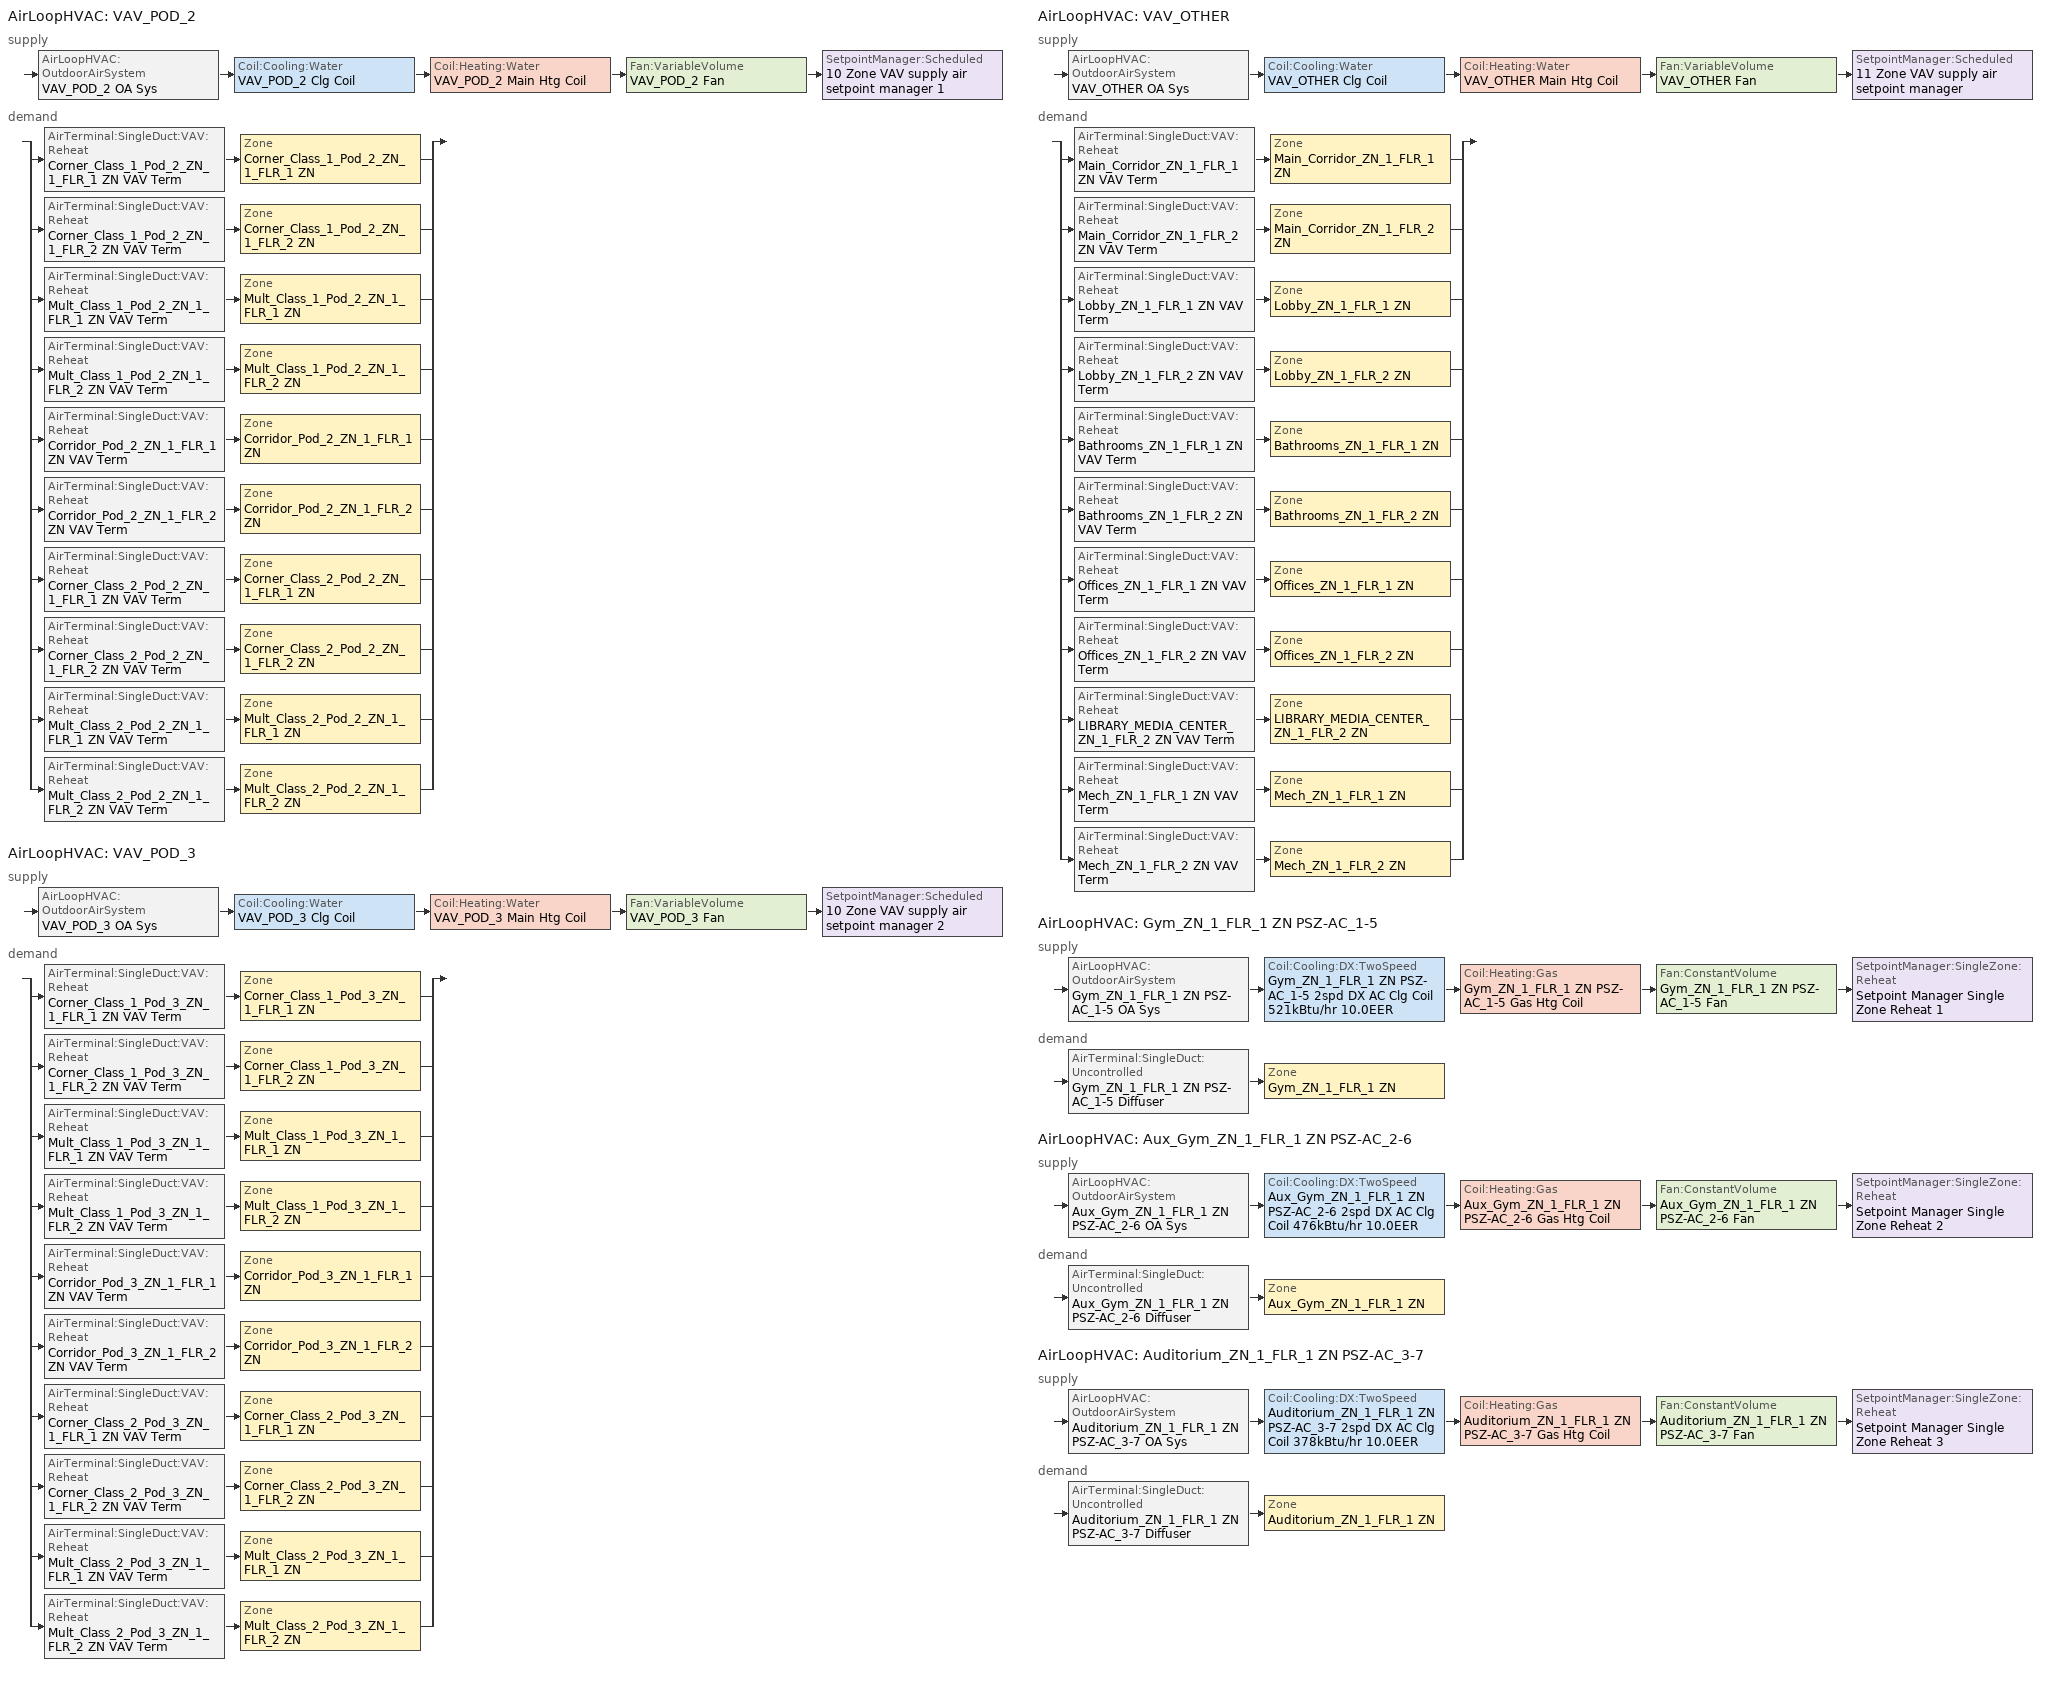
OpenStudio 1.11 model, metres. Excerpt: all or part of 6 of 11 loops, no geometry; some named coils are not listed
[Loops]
AirLoopHVAC 'VAV_POD_2'
 supply: AirLoopHVAC:OutdoorAirSystem 'VAV_POD_2 OA Sys' > Coil:Cooling:Water 'VAV_POD_2 Clg Coil' > Coil:Heating:Water 'VAV_POD_2 Main Htg Coil' > Fan:VariableVolume 'VAV_POD_2 Fan' > SetpointManager:Scheduled '10 Zone VAV supply air setpoint manager 1'
 demand: split
  | AirTerminal:SingleDuct:VAV:Reheat 'Corner_Class_1_Pod_2_ZN_1_FLR_1 ZN VAV Term' > Zone 'Corner_Class_1_Pod_2_ZN_1_FLR_1 ZN'
  | AirTerminal:SingleDuct:VAV:Reheat 'Corner_Class_1_Pod_2_ZN_1_FLR_2 ZN VAV Term' > Zone 'Corner_Class_1_Pod_2_ZN_1_FLR_2 ZN'
  | AirTerminal:SingleDuct:VAV:Reheat 'Mult_Class_1_Pod_2_ZN_1_FLR_1 ZN VAV Term' > Zone 'Mult_Class_1_Pod_2_ZN_1_FLR_1 ZN'
  | AirTerminal:SingleDuct:VAV:Reheat 'Mult_Class_1_Pod_2_ZN_1_FLR_2 ZN VAV Term' > Zone 'Mult_Class_1_Pod_2_ZN_1_FLR_2 ZN'
  | AirTerminal:SingleDuct:VAV:Reheat 'Corridor_Pod_2_ZN_1_FLR_1 ZN VAV Term' > Zone 'Corridor_Pod_2_ZN_1_FLR_1 ZN'
  | AirTerminal:SingleDuct:VAV:Reheat 'Corridor_Pod_2_ZN_1_FLR_2 ZN VAV Term' > Zone 'Corridor_Pod_2_ZN_1_FLR_2 ZN'
  | AirTerminal:SingleDuct:VAV:Reheat 'Corner_Class_2_Pod_2_ZN_1_FLR_1 ZN VAV Term' > Zone 'Corner_Class_2_Pod_2_ZN_1_FLR_1 ZN'
  | AirTerminal:SingleDuct:VAV:Reheat 'Corner_Class_2_Pod_2_ZN_1_FLR_2 ZN VAV Term' > Zone 'Corner_Class_2_Pod_2_ZN_1_FLR_2 ZN'
  | AirTerminal:SingleDuct:VAV:Reheat 'Mult_Class_2_Pod_2_ZN_1_FLR_1 ZN VAV Term' > Zone 'Mult_Class_2_Pod_2_ZN_1_FLR_1 ZN'
  | AirTerminal:SingleDuct:VAV:Reheat 'Mult_Class_2_Pod_2_ZN_1_FLR_2 ZN VAV Term' > Zone 'Mult_Class_2_Pod_2_ZN_1_FLR_2 ZN'
AirLoopHVAC 'VAV_POD_3'
 supply: AirLoopHVAC:OutdoorAirSystem 'VAV_POD_3 OA Sys' > Coil:Cooling:Water 'VAV_POD_3 Clg Coil' > Coil:Heating:Water 'VAV_POD_3 Main Htg Coil' > Fan:VariableVolume 'VAV_POD_3 Fan' > SetpointManager:Scheduled '10 Zone VAV supply air setpoint manager 2'
 demand: split
  | AirTerminal:SingleDuct:VAV:Reheat 'Corner_Class_1_Pod_3_ZN_1_FLR_1 ZN VAV Term' > Zone 'Corner_Class_1_Pod_3_ZN_1_FLR_1 ZN'
  | AirTerminal:SingleDuct:VAV:Reheat 'Corner_Class_1_Pod_3_ZN_1_FLR_2 ZN VAV Term' > Zone 'Corner_Class_1_Pod_3_ZN_1_FLR_2 ZN'
  | AirTerminal:SingleDuct:VAV:Reheat 'Mult_Class_1_Pod_3_ZN_1_FLR_1 ZN VAV Term' > Zone 'Mult_Class_1_Pod_3_ZN_1_FLR_1 ZN'
  | AirTerminal:SingleDuct:VAV:Reheat 'Mult_Class_1_Pod_3_ZN_1_FLR_2 ZN VAV Term' > Zone 'Mult_Class_1_Pod_3_ZN_1_FLR_2 ZN'
  | AirTerminal:SingleDuct:VAV:Reheat 'Corridor_Pod_3_ZN_1_FLR_1 ZN VAV Term' > Zone 'Corridor_Pod_3_ZN_1_FLR_1 ZN'
  | AirTerminal:SingleDuct:VAV:Reheat 'Corridor_Pod_3_ZN_1_FLR_2 ZN VAV Term' > Zone 'Corridor_Pod_3_ZN_1_FLR_2 ZN'
  | AirTerminal:SingleDuct:VAV:Reheat 'Corner_Class_2_Pod_3_ZN_1_FLR_1 ZN VAV Term' > Zone 'Corner_Class_2_Pod_3_ZN_1_FLR_1 ZN'
  | AirTerminal:SingleDuct:VAV:Reheat 'Corner_Class_2_Pod_3_ZN_1_FLR_2 ZN VAV Term' > Zone 'Corner_Class_2_Pod_3_ZN_1_FLR_2 ZN'
  | AirTerminal:SingleDuct:VAV:Reheat 'Mult_Class_2_Pod_3_ZN_1_FLR_1 ZN VAV Term' > Zone 'Mult_Class_2_Pod_3_ZN_1_FLR_1 ZN'
  | AirTerminal:SingleDuct:VAV:Reheat 'Mult_Class_2_Pod_3_ZN_1_FLR_2 ZN VAV Term' > Zone 'Mult_Class_2_Pod_3_ZN_1_FLR_2 ZN'
AirLoopHVAC 'VAV_OTHER'
 supply: AirLoopHVAC:OutdoorAirSystem 'VAV_OTHER OA Sys' > Coil:Cooling:Water 'VAV_OTHER Clg Coil' > Coil:Heating:Water 'VAV_OTHER Main Htg Coil' > Fan:VariableVolume 'VAV_OTHER Fan' > SetpointManager:Scheduled '11 Zone VAV supply air setpoint manager'
 demand: split
  | AirTerminal:SingleDuct:VAV:Reheat 'Main_Corridor_ZN_1_FLR_1 ZN VAV Term' > Zone 'Main_Corridor_ZN_1_FLR_1 ZN'
  | AirTerminal:SingleDuct:VAV:Reheat 'Main_Corridor_ZN_1_FLR_2 ZN VAV Term' > Zone 'Main_Corridor_ZN_1_FLR_2 ZN'
  | AirTerminal:SingleDuct:VAV:Reheat 'Lobby_ZN_1_FLR_1 ZN VAV Term' > Zone 'Lobby_ZN_1_FLR_1 ZN'
  | AirTerminal:SingleDuct:VAV:Reheat 'Lobby_ZN_1_FLR_2 ZN VAV Term' > Zone 'Lobby_ZN_1_FLR_2 ZN'
  | AirTerminal:SingleDuct:VAV:Reheat 'Bathrooms_ZN_1_FLR_1 ZN VAV Term' > Zone 'Bathrooms_ZN_1_FLR_1 ZN'
  | AirTerminal:SingleDuct:VAV:Reheat 'Bathrooms_ZN_1_FLR_2 ZN VAV Term' > Zone 'Bathrooms_ZN_1_FLR_2 ZN'
  | AirTerminal:SingleDuct:VAV:Reheat 'Offices_ZN_1_FLR_1 ZN VAV Term' > Zone 'Offices_ZN_1_FLR_1 ZN'
  | AirTerminal:SingleDuct:VAV:Reheat 'Offices_ZN_1_FLR_2 ZN VAV Term' > Zone 'Offices_ZN_1_FLR_2 ZN'
  | AirTerminal:SingleDuct:VAV:Reheat 'LIBRARY_MEDIA_CENTER_ZN_1_FLR_2 ZN VAV Term' > Zone 'LIBRARY_MEDIA_CENTER_ZN_1_FLR_2 ZN'
  | AirTerminal:SingleDuct:VAV:Reheat 'Mech_ZN_1_FLR_1 ZN VAV Term' > Zone 'Mech_ZN_1_FLR_1 ZN'
  | AirTerminal:SingleDuct:VAV:Reheat 'Mech_ZN_1_FLR_2 ZN VAV Term' > Zone 'Mech_ZN_1_FLR_2 ZN'
AirLoopHVAC 'Gym_ZN_1_FLR_1 ZN PSZ-AC_1-5'
 supply: AirLoopHVAC:OutdoorAirSystem 'Gym_ZN_1_FLR_1 ZN PSZ-AC_1-5 OA Sys' > Coil:Cooling:DX:TwoSpeed 'Gym_ZN_1_FLR_1 ZN PSZ-AC_1-5 2spd DX AC Clg Coil 521kBtu/hr 10.0EER' > Coil:Heating:Gas 'Gym_ZN_1_FLR_1 ZN PSZ-AC_1-5 Gas Htg Coil' > Fan:ConstantVolume 'Gym_ZN_1_FLR_1 ZN PSZ-AC_1-5 Fan' > SetpointManager:SingleZone:Reheat 'Setpoint Manager Single Zone Reheat 1'
 demand: AirTerminal:SingleDuct:Uncontrolled 'Gym_ZN_1_FLR_1 ZN PSZ-AC_1-5 Diffuser' > Zone 'Gym_ZN_1_FLR_1 ZN'
AirLoopHVAC 'Aux_Gym_ZN_1_FLR_1 ZN PSZ-AC_2-6'
 supply: AirLoopHVAC:OutdoorAirSystem 'Aux_Gym_ZN_1_FLR_1 ZN PSZ-AC_2-6 OA Sys' > Coil:Cooling:DX:TwoSpeed 'Aux_Gym_ZN_1_FLR_1 ZN PSZ-AC_2-6 2spd DX AC Clg Coil 476kBtu/hr 10.0EER' > Coil:Heating:Gas 'Aux_Gym_ZN_1_FLR_1 ZN PSZ-AC_2-6 Gas Htg Coil' > Fan:ConstantVolume 'Aux_Gym_ZN_1_FLR_1 ZN PSZ-AC_2-6 Fan' > SetpointManager:SingleZone:Reheat 'Setpoint Manager Single Zone Reheat 2'
 demand: AirTerminal:SingleDuct:Uncontrolled 'Aux_Gym_ZN_1_FLR_1 ZN PSZ-AC_2-6 Diffuser' > Zone 'Aux_Gym_ZN_1_FLR_1 ZN'
AirLoopHVAC 'Auditorium_ZN_1_FLR_1 ZN PSZ-AC_3-7'
 supply: AirLoopHVAC:OutdoorAirSystem 'Auditorium_ZN_1_FLR_1 ZN PSZ-AC_3-7 OA Sys' > Coil:Cooling:DX:TwoSpeed 'Auditorium_ZN_1_FLR_1 ZN PSZ-AC_3-7 2spd DX AC Clg Coil 378kBtu/hr 10.0EER' > Coil:Heating:Gas 'Auditorium_ZN_1_FLR_1 ZN PSZ-AC_3-7 Gas Htg Coil' > Fan:ConstantVolume 'Auditorium_ZN_1_FLR_1 ZN PSZ-AC_3-7 Fan' > SetpointManager:SingleZone:Reheat 'Setpoint Manager Single Zone Reheat 3'
 demand: AirTerminal:SingleDuct:Uncontrolled 'Auditorium_ZN_1_FLR_1 ZN PSZ-AC_3-7 Diffuser' > Zone 'Auditorium_ZN_1_FLR_1 ZN'
[Sizing:Zone] Zone Cooling Design Supply Air Temperature Input Method=SupplyAirTemperature; Zone Cooling Design Supply Air Temperature {C}=12.8; Zone Cooling Design Supply Air Temperature Difference {deltaC}=11.11; Zone Heating Design Supply Air Temperature Input Method=SupplyAirTemperature; Zone Heating Design Supply Air Temperature {C}=40; Zone Heating Design Supply Air Temperature Difference {deltaC}=11.11; Zone Cooling Design Supply Air Humidity Ratio {kg-H2O/kg-air}=0.0085; Zone Heating Design Supply Air Humidity Ratio {kg-H2O/kg-air}=0.008; Cooling Design Air Flow Method=DesignDay; Heating Design Air Flow Method=DesignDay; Account for Dedicated Outdoor Air System=No; Dedicated Outdoor Air System Control Strategy=NeutralSupplyAir; Dedicated Outdoor Air Low Setpoint Temperature for Design {C}=Autosize; Dedicated Outdoor Air High Setpoint Temperature for Design {C}=Autosize
Offices_ZN_1_FLR_1 ZN; Mult_Class_2_Pod_2_ZN_1_FLR_2 ZN; Lobby_ZN_1_FLR_2 ZN; Corridor_Pod_3_ZN_1_FLR_2 ZN; Mult_Class_2_Pod_3_ZN_1_FLR_1 ZN; Main_Corridor_ZN_1_FLR_2 ZN; Main_Corridor_ZN_1_FLR_1 ZN; Lobby_ZN_1_FLR_1 ZN; Mech_ZN_1_FLR_2 ZN; Corridor_Pod_3_ZN_1_FLR_1 ZN; Gym_ZN_1_FLR_1 ZN; Offices_ZN_1_FLR_2 ZN; Corner_Class_1_Pod_2_ZN_1_FLR_2 ZN; Corner_Class_2_Pod_2_ZN_1_FLR_2 ZN; Mult_Class_2_Pod_2_ZN_1_FLR_1 ZN; Mult_Class_2_Pod_3_ZN_1_FLR_2 ZN; Bathrooms_ZN_1_FLR_2 ZN; Aux_Gym_ZN_1_FLR_1 ZN; LIBRARY_MEDIA_CENTER_ZN_1_FLR_2 ZN; Auditorium_ZN_1_FLR_1 ZN; Corridor_Pod_2_ZN_1_FLR_1 ZN; Corner_Class_1_Pod_3_ZN_1_FLR_1 ZN; Mech_ZN_1_FLR_1 ZN; Mult_Class_1_Pod_2_ZN_1_FLR_2 ZN; Corridor_Pod_2_ZN_1_FLR_2 ZN; Mult_Class_1_Pod_2_ZN_1_FLR_1 ZN; Bathrooms_ZN_1_FLR_1 ZN; Mult_Class_1_Pod_3_ZN_1_FLR_1 ZN; Corner_Class_1_Pod_2_ZN_1_FLR_1 ZN; Corner_Class_2_Pod_2_ZN_1_FLR_1 ZN; Corner_Class_1_Pod_3_ZN_1_FLR_2 ZN; Mult_Class_1_Pod_3_ZN_1_FLR_2 ZN; Corner_Class_2_Pod_3_ZN_1_FLR_1 ZN; Corner_Class_2_Pod_3_ZN_1_FLR_2 ZN
[Zone equipment]
Offices_ZN_1_FLR_1 ZN: Offices_ZN_1_FLR_1 ZN VAV Term
Mult_Class_2_Pod_2_ZN_1_FLR_2 ZN: Mult_Class_2_Pod_2_ZN_1_FLR_2 ZN VAV Term
Lobby_ZN_1_FLR_2 ZN: Lobby_ZN_1_FLR_2 ZN VAV Term
Corridor_Pod_3_ZN_1_FLR_2 ZN: Corridor_Pod_3_ZN_1_FLR_2 ZN VAV Term
Mult_Class_2_Pod_3_ZN_1_FLR_1 ZN: Mult_Class_2_Pod_3_ZN_1_FLR_1 ZN VAV Term
Main_Corridor_ZN_1_FLR_2 ZN: Main_Corridor_ZN_1_FLR_2 ZN VAV Term
Main_Corridor_ZN_1_FLR_1 ZN: Main_Corridor_ZN_1_FLR_1 ZN VAV Term
Lobby_ZN_1_FLR_1 ZN: Lobby_ZN_1_FLR_1 ZN VAV Term
Mech_ZN_1_FLR_2 ZN: Mech_ZN_1_FLR_2 ZN VAV Term
Corridor_Pod_3_ZN_1_FLR_1 ZN: Corridor_Pod_3_ZN_1_FLR_1 ZN VAV Term
Gym_ZN_1_FLR_1 ZN: Gym_ZN_1_FLR_1 ZN PSZ-AC_1-5 Diffuser
Offices_ZN_1_FLR_2 ZN: Offices_ZN_1_FLR_2 ZN VAV Term
Corner_Class_1_Pod_2_ZN_1_FLR_2 ZN: Corner_Class_1_Pod_2_ZN_1_FLR_2 ZN VAV Term
Corner_Class_2_Pod_2_ZN_1_FLR_2 ZN: Corner_Class_2_Pod_2_ZN_1_FLR_2 ZN VAV Term
Mult_Class_2_Pod_2_ZN_1_FLR_1 ZN: Mult_Class_2_Pod_2_ZN_1_FLR_1 ZN VAV Term
Mult_Class_2_Pod_3_ZN_1_FLR_2 ZN: Mult_Class_2_Pod_3_ZN_1_FLR_2 ZN VAV Term
Bathrooms_ZN_1_FLR_2 ZN: Bathrooms_ZN_1_FLR_2 ZN VAV Term, Bathrooms_ZN_1_FLR_2 ZN Exhaust Fan
Aux_Gym_ZN_1_FLR_1 ZN: Aux_Gym_ZN_1_FLR_1 ZN PSZ-AC_2-6 Diffuser
LIBRARY_MEDIA_CENTER_ZN_1_FLR_2 ZN: LIBRARY_MEDIA_CENTER_ZN_1_FLR_2 ZN VAV Term
Auditorium_ZN_1_FLR_1 ZN: Auditorium_ZN_1_FLR_1 ZN PSZ-AC_3-7 Diffuser
Corridor_Pod_2_ZN_1_FLR_1 ZN: Corridor_Pod_2_ZN_1_FLR_1 ZN VAV Term
Corner_Class_1_Pod_3_ZN_1_FLR_1 ZN: Corner_Class_1_Pod_3_ZN_1_FLR_1 ZN VAV Term
Mech_ZN_1_FLR_1 ZN: Mech_ZN_1_FLR_1 ZN VAV Term
Mult_Class_1_Pod_2_ZN_1_FLR_2 ZN: Mult_Class_1_Pod_2_ZN_1_FLR_2 ZN VAV Term
Corridor_Pod_2_ZN_1_FLR_2 ZN: Corridor_Pod_2_ZN_1_FLR_2 ZN VAV Term
Mult_Class_1_Pod_2_ZN_1_FLR_1 ZN: Mult_Class_1_Pod_2_ZN_1_FLR_1 ZN VAV Term
Bathrooms_ZN_1_FLR_1 ZN: Bathrooms_ZN_1_FLR_1 ZN VAV Term, Bathrooms_ZN_1_FLR_1 ZN Exhaust Fan
Mult_Class_1_Pod_3_ZN_1_FLR_1 ZN: Mult_Class_1_Pod_3_ZN_1_FLR_1 ZN VAV Term
Corner_Class_1_Pod_2_ZN_1_FLR_1 ZN: Corner_Class_1_Pod_2_ZN_1_FLR_1 ZN VAV Term
Corner_Class_2_Pod_2_ZN_1_FLR_1 ZN: Corner_Class_2_Pod_2_ZN_1_FLR_1 ZN VAV Term
Corner_Class_1_Pod_3_ZN_1_FLR_2 ZN: Corner_Class_1_Pod_3_ZN_1_FLR_2 ZN VAV Term
Mult_Class_1_Pod_3_ZN_1_FLR_2 ZN: Mult_Class_1_Pod_3_ZN_1_FLR_2 ZN VAV Term
Corner_Class_2_Pod_3_ZN_1_FLR_1 ZN: Corner_Class_2_Pod_3_ZN_1_FLR_1 ZN VAV Term
Corner_Class_2_Pod_3_ZN_1_FLR_2 ZN: Corner_Class_2_Pod_3_ZN_1_FLR_2 ZN VAV Term
[SetpointManager:Scheduled] Control Variable=Temperature
Name | Schedule
10 Zone VAV supply air setpoint manager 1 | Supply Air Temp - 55.04F 1
10 Zone VAV supply air setpoint manager 2 | Supply Air Temp - 55.04F 2
11 Zone VAV supply air setpoint manager | Supply Air Temp - 55.04F 3
[AirLoopHVAC] Availability Schedule=SchoolSecondary HVACOperationSchd; Design Supply Air Flow Rate {m3/s}=AutoSize
Name | Availability Manager
VAV_POD_2 | Availability Manager Night Cycle 2
VAV_POD_3 | Availability Manager Night Cycle 3
VAV_OTHER | Availability Manager Night Cycle 4
Gym_ZN_1_FLR_1 ZN PSZ-AC_1-5 | Availability Manager Night Cycle 5
Aux_Gym_ZN_1_FLR_1 ZN PSZ-AC_2-6 | Availability Manager Night Cycle 6
Auditorium_ZN_1_FLR_1 ZN PSZ-AC_3-7 | Availability Manager Night Cycle 7
[Sizing:System] Type of Load to Size On=Sensible; Design Outdoor Air Flow Rate {m3/s}=Autosize; Preheat Design Temperature {C}=7; Preheat Design Humidity Ratio {kg-H2O/kg-Air}=0.008; Precool Design Temperature {C}=12.8; Precool Design Humidity Ratio {kg-H2O/kg-Air}=0.008; Central Cooling Design Supply Air Temperature {C}=12.8; Sizing Option=Coincident; 100% Outdoor Air in Cooling=No; 100% Outdoor Air in Heating=No; Central Cooling Design Supply Air Humidity Ratio {kg-H2O/kg-Air}=0.0085; Central Heating Design Supply Air Humidity Ratio {kg-H2O/kg-Air}=0.008; Cooling Design Air Flow Method=DesignDay; Cooling Design Air Flow Rate {m3/s}=0; Heating Design Air Flow Method=DesignDay; Heating Design Air Flow Rate {m3/s}=0; System Outdoor Air Method=ZoneSum; Zone Maximum Outdoor Air Fraction=1; Cooling Supply Air Flow Rate Per Floor Area {m3/s-m2}=0.00996765; Cooling Fraction of Autosized Cooling Supply Air Flow Rate=1; Cooling Supply Air Flow Rate Per Unit Cooling Capacity {m3/s-W}=3.94755e-05; Heating Supply Air Flow Rate Per Floor Area {m3/s-m2}=0.00996765; Heating Fraction of Autosized Heating Supply Air Flow Rate=1; Heating Fraction of Autosized Cooling Supply Air Flow Rate=1; Heating Supply Air Flow Rate Per Unit Heating Capacity {m3/s-W}=3.15882e-05; Cooling Design Capacity Method=CoolingDesignCapacity; Cooling Design Capacity {W}=autosize; Cooling Design Capacity Per Floor Area {W/m2}=234.7; Fraction of Autosized Cooling Design Capacity=1; Heating Design Capacity Method=HeatingDesignCapacity; Heating Design Capacity {W}=autosize; Heating Design Capacity Per Floor Area {W/m2}=157; Fraction of Autosized Heating Design Capacity=1; Central Cooling Capacity Control Method=OnOff
Name | Minimum System Air Flow Ratio | Central Heating Design Supply Air Temperature {C}
VAV_POD_2; VAV_POD_3; VAV_OTHER | 0.3 | 12.8
Gym_ZN_1_FLR_1 ZN PSZ-AC_1-5; Aux_Gym_ZN_1_FLR_1 ZN PSZ-AC_2-6; Auditorium_ZN_1_FLR_1 ZN PSZ-AC_3-7 | 1 | 40
[Fan:VariableVolume] Availability Schedule=Always On Discrete; Fan Efficiency=0.6045; Pressure Rise {Pa}=1389.92; Maximum Flow Rate {m3/s}=Autosize; Fan Power Minimum Flow Rate Input Method=fraction; Fan Power Minimum Flow Fraction=0.25; Fan Power Minimum Air Flow Rate {m3/s}=0; Motor Efficiency=0.95; Motor In Airstream Fraction=1; Fan Power Coefficient 1=0.0407599; Fan Power Coefficient 2=0.088045; Fan Power Coefficient 3=-0.0729261; Fan Power Coefficient 4=0.94374; Fan Power Coefficient 5=0
VAV_POD_2 Fan; VAV_POD_3 Fan; VAV_OTHER Fan
[Controller:OutdoorAir] Minimum Outdoor Air Flow Rate {m3/s}=Autosize; Maximum Outdoor Air Flow Rate {m3/s}=Autosize; Economizer Control Type=DifferentialEnthalpy; Economizer Control Action Type=ModulateFlow; Economizer Maximum Limit Dry-Bulb Temperature {C}=28; Economizer Maximum Limit Enthalpy {J/kg}=64000; Economizer Minimum Limit Dry-Bulb Temperature {C}=-100; Lockout Type=NoLockout; Minimum Limit Type=FixedMinimum; Minimum Outdoor Air Schedule=Always On Discrete; High Humidity Control=No; Heat Recovery Bypass Control Type=BypassWhenOAFlowGreaterThanMinimum
Name | Controller Mechanical Ventilation
VAV_POD_2 OA Controller | VAV_POD_2 Vent Controller
VAV_POD_3 OA Controller | VAV_POD_3 Vent Controller
VAV_OTHER OA Controller | VAV_OTHER Vent Controller
Gym_ZN_1_FLR_1 ZN PSZ-AC_1-5 OA Sys Controller | Controller Mechanical Ventilation 1
Aux_Gym_ZN_1_FLR_1 ZN PSZ-AC_2-6 OA Sys Controller | Controller Mechanical Ventilation 2
Auditorium_ZN_1_FLR_1 ZN PSZ-AC_3-7 OA Sys Controller | Controller Mechanical Ventilation 3
[Controller:MechanicalVentilation] Availability Schedule=Always On Discrete; System Outdoor Air Method=ZoneSum
VAV_POD_2 Vent Controller; VAV_POD_3 Vent Controller; VAV_OTHER Vent Controller; Controller Mechanical Ventilation 1; Controller Mechanical Ventilation 2; Controller Mechanical Ventilation 3
[AirLoopHVAC:OutdoorAirSystem]
Name | Controller
VAV_POD_2 OA Sys | VAV_POD_2 OA Controller
VAV_POD_3 OA Sys | VAV_POD_3 OA Controller
VAV_OTHER OA Sys | VAV_OTHER OA Controller
Gym_ZN_1_FLR_1 ZN PSZ-AC_1-5 OA Sys | Gym_ZN_1_FLR_1 ZN PSZ-AC_1-5 OA Sys Controller
Aux_Gym_ZN_1_FLR_1 ZN PSZ-AC_2-6 OA Sys | Aux_Gym_ZN_1_FLR_1 ZN PSZ-AC_2-6 OA Sys Controller
Auditorium_ZN_1_FLR_1 ZN PSZ-AC_3-7 OA Sys | Auditorium_ZN_1_FLR_1 ZN PSZ-AC_3-7 OA Sys Controller
[AvailabilityManager:NightCycle] Control Type=CycleOnAny; Thermostat Tolerance {deltaC}=1; Cycling Run Time {s}=3600
Availability Manager Night Cycle 2; Availability Manager Night Cycle 3; Availability Manager Night Cycle 4; Availability Manager Night Cycle 5; Availability Manager Night Cycle 6; Availability Manager Night Cycle 7
[AirTerminal:SingleDuct:VAV:Reheat] Availability Schedule=Always On Discrete; Maximum Air Flow Rate {m3/s}=AutoSize; Zone Minimum Air Flow Input Method=Constant; Fixed Minimum Air Flow Rate {m3/s}=0; Maximum Hot Water or Steam Flow Rate {m3/s}=AutoSize; Minimum Hot Water or Steam Flow Rate {m3/s}=0; Convergence Tolerance=0.001; Damper Heating Action=Reverse; Maximum Flow per Zone Floor Area During Reheat {m3/s-m2}=0; Maximum Flow Fraction During Reheat=0.5; Maximum Reheat Air Temperature {C}=40; Control For Outdoor Air=No
Name | Constant Minimum Air Flow Fraction | Reheat Coil
Corner_Class_1_Pod_2_ZN_1_FLR_1 ZN VAV Term | 0.7 | Corner_Class_1_Pod_2_ZN_1_FLR_1 ZN Rht Coil
Corner_Class_1_Pod_2_ZN_1_FLR_2 ZN VAV Term | 0.7 | Corner_Class_1_Pod_2_ZN_1_FLR_2 ZN Rht Coil
Mult_Class_1_Pod_2_ZN_1_FLR_1 ZN VAV Term | 0.924789 | Mult_Class_1_Pod_2_ZN_1_FLR_1 ZN Rht Coil
Mult_Class_1_Pod_2_ZN_1_FLR_2 ZN VAV Term | 0.7 | Mult_Class_1_Pod_2_ZN_1_FLR_2 ZN Rht Coil
Corridor_Pod_2_ZN_1_FLR_1 ZN VAV Term | 0.249887 | Corridor_Pod_2_ZN_1_FLR_1 ZN Rht Coil
Corridor_Pod_2_ZN_1_FLR_2 ZN VAV Term | 0.2 | Corridor_Pod_2_ZN_1_FLR_2 ZN Rht Coil
Corner_Class_2_Pod_2_ZN_1_FLR_1 ZN VAV Term | 0.7 | Corner_Class_2_Pod_2_ZN_1_FLR_1 ZN Rht Coil
Corner_Class_2_Pod_2_ZN_1_FLR_2 ZN VAV Term | 0.7 | Corner_Class_2_Pod_2_ZN_1_FLR_2 ZN Rht Coil
Mult_Class_2_Pod_2_ZN_1_FLR_1 ZN VAV Term | 0.924789 | Mult_Class_2_Pod_2_ZN_1_FLR_1 ZN Rht Coil
Mult_Class_2_Pod_2_ZN_1_FLR_2 ZN VAV Term | 0.7 | Mult_Class_2_Pod_2_ZN_1_FLR_2 ZN Rht Coil
Corner_Class_1_Pod_3_ZN_1_FLR_1 ZN VAV Term | 0.7 | Corner_Class_1_Pod_3_ZN_1_FLR_1 ZN Rht Coil
Corner_Class_1_Pod_3_ZN_1_FLR_2 ZN VAV Term | 0.7 | Corner_Class_1_Pod_3_ZN_1_FLR_2 ZN Rht Coil
Mult_Class_1_Pod_3_ZN_1_FLR_1 ZN VAV Term | 0.92781 | Mult_Class_1_Pod_3_ZN_1_FLR_1 ZN Rht Coil
Mult_Class_1_Pod_3_ZN_1_FLR_2 ZN VAV Term | 0.7 | Mult_Class_1_Pod_3_ZN_1_FLR_2 ZN Rht Coil
Corridor_Pod_3_ZN_1_FLR_1 ZN VAV Term | 0.248637 | Corridor_Pod_3_ZN_1_FLR_1 ZN Rht Coil
Corridor_Pod_3_ZN_1_FLR_2 ZN VAV Term | 0.2 | Corridor_Pod_3_ZN_1_FLR_2 ZN Rht Coil
Corner_Class_2_Pod_3_ZN_1_FLR_1 ZN VAV Term | 0.7 | Corner_Class_2_Pod_3_ZN_1_FLR_1 ZN Rht Coil
Corner_Class_2_Pod_3_ZN_1_FLR_2 ZN VAV Term | 0.7 | Corner_Class_2_Pod_3_ZN_1_FLR_2 ZN Rht Coil
Mult_Class_2_Pod_3_ZN_1_FLR_1 ZN VAV Term | 0.92781 | Mult_Class_2_Pod_3_ZN_1_FLR_1 ZN Rht Coil
Mult_Class_2_Pod_3_ZN_1_FLR_2 ZN VAV Term | 0.7 | Mult_Class_2_Pod_3_ZN_1_FLR_2 ZN Rht Coil
Main_Corridor_ZN_1_FLR_1 ZN VAV Term | 0.370048 | Main_Corridor_ZN_1_FLR_1 ZN Rht Coil
Main_Corridor_ZN_1_FLR_2 ZN VAV Term | 0.22704 | Main_Corridor_ZN_1_FLR_2 ZN Rht Coil
Lobby_ZN_1_FLR_1 ZN VAV Term | 0.319545 | Lobby_ZN_1_FLR_1 ZN Rht Coil
Lobby_ZN_1_FLR_2 ZN VAV Term | 0.2 | Lobby_ZN_1_FLR_2 ZN Rht Coil
Bathrooms_ZN_1_FLR_1 ZN VAV Term | 0.295323 | Bathrooms_ZN_1_FLR_1 ZN Rht Coil
Bathrooms_ZN_1_FLR_2 ZN VAV Term | 0.2 | Bathrooms_ZN_1_FLR_2 ZN Rht Coil
Offices_ZN_1_FLR_1 ZN VAV Term | 0.321716 | Offices_ZN_1_FLR_1 ZN Rht Coil
Offices_ZN_1_FLR_2 ZN VAV Term | 0.218736 | Offices_ZN_1_FLR_2 ZN Rht Coil
LIBRARY_MEDIA_CENTER_ZN_1_FLR_2 ZN VAV Term | 0.7 | LIBRARY_MEDIA_CENTER_ZN_1_FLR_2 ZN Rht Coil
Mech_ZN_1_FLR_1 ZN VAV Term | 0.288657 | Mech_ZN_1_FLR_1 ZN Rht Coil
Mech_ZN_1_FLR_2 ZN VAV Term | 0.610991 | Mech_ZN_1_FLR_2 ZN Rht Coil
[SetpointManager:SingleZone:Reheat] Minimum Supply Air Temperature {C}=10; Maximum Supply Air Temperature {C}=50
Name | Control Zone
Setpoint Manager Single Zone Reheat 1 | Gym_ZN_1_FLR_1 ZN
Setpoint Manager Single Zone Reheat 2 | Aux_Gym_ZN_1_FLR_1 ZN
Setpoint Manager Single Zone Reheat 3 | Auditorium_ZN_1_FLR_1 ZN
[Fan:ConstantVolume] Availability Schedule=SchoolSecondary HVACOperationSchd; Fan Efficiency=0.54; Pressure Rise {Pa}=1018.77; Maximum Flow Rate {m3/s}=AutoSize; Motor Efficiency=0.9
Gym_ZN_1_FLR_1 ZN PSZ-AC_1-5 Fan; Aux_Gym_ZN_1_FLR_1 ZN PSZ-AC_2-6 Fan; Auditorium_ZN_1_FLR_1 ZN PSZ-AC_3-7 Fan
[Coil:Heating:Gas] Availability Schedule=Always On Discrete; Gas Burner Efficiency=0.8; Nominal Capacity {W}=AutoSize; Parasitic Electric Load {W}=0; Parasitic Gas Load {W}=0
Gym_ZN_1_FLR_1 ZN PSZ-AC_1-5 Gas Htg Coil; Aux_Gym_ZN_1_FLR_1 ZN PSZ-AC_2-6 Gas Htg Coil; Auditorium_ZN_1_FLR_1 ZN PSZ-AC_3-7 Gas Htg Coil
[Coil:Cooling:DX:TwoSpeed] Availability Schedule=Always On Discrete; Rated High Speed Total Cooling Capacity {W}=Autosize; Rated High Speed Sensible Heat Ratio=Autosize; Rated High Speed COP {W/W}=3.46588; Rated High Speed Air Flow Rate {m3/s}=Autosize; Rated Low Speed Total Cooling Capacity {W}=Autosize; Rated Low Speed Sensible Heat Ratio=0.69; Rated Low Speed COP {W/W}=3.46588; Condenser Type=AirCooled; High Speed Evaporative Condenser Effectiveness=0; High Speed Evaporative Condenser Air Flow Rate {m3/s}=Autosize; High Speed Evaporative Condenser Pump Rated Power Consumption {W}=Autosize; Low Speed Evaporative Condenser Effectiveness=0; Low Speed Evaporative Condenser Air Flow Rate {m3/s}=Autosize; Low Speed Evaporative Condenser Pump Rated Power Consumption {W}=Autosize; Basin Heater Capacity {W/K}=10; Basin Heater Setpoint Temperature {C}=2
Name | Total Cooling Capacity Function of Temperature Curve | Total Cooling Capacity Function of Flow Fraction Curve | Energy Input Ratio Function of Temperature Curve | Energy Input Ratio Function of Flow Fraction Curve | Part Load Fraction Correlation Curve | Low Speed Total Cooling Capacity Function of Temperature Curve | Low Speed Energy Input Ratio Function of Temperature Curve
Gym_ZN_1_FLR_1 ZN PSZ-AC_1-5 2spd DX AC Clg Coil 521kBtu/hr 10.0EER | PSZ-AC_CoolCLennoxStandard10Ton_TGA120S2B_CapFT 6 | AHU-1_CoolCStandard10Ton_CapFF 3 | PSZ-AC_CoolCStandard10Ton_EIRFT 6 | CoolCLennoxStandard10Ton_TGA120S2B_EIRFFF 3 | PSZ-AC_CoolCLennoxStandard10Ton_TGA120S2B_PLR 3 | PSZ-AC_CoolCLennoxStandard10Ton_TGA120S2B_CapFT 7 | PSZ-AC_CoolCStandard10Ton_EIRFT 7
Aux_Gym_ZN_1_FLR_1 ZN PSZ-AC_2-6 2spd DX AC Clg Coil 476kBtu/hr 10.0EER | PSZ-AC_CoolCLennoxStandard10Ton_TGA120S2B_CapFT 2 | AHU-1_CoolCStandard10Ton_CapFF 1 | PSZ-AC_CoolCStandard10Ton_EIRFT 2 | CoolCLennoxStandard10Ton_TGA120S2B_EIRFFF 1 | PSZ-AC_CoolCLennoxStandard10Ton_TGA120S2B_PLR 1 | PSZ-AC_CoolCLennoxStandard10Ton_TGA120S2B_CapFT 3 | PSZ-AC_CoolCStandard10Ton_EIRFT 3
Auditorium_ZN_1_FLR_1 ZN PSZ-AC_3-7 2spd DX AC Clg Coil 378kBtu/hr 10.0EER | PSZ-AC_CoolCLennoxStandard10Ton_TGA120S2B_CapFT | AHU-1_CoolCStandard10Ton_CapFF | PSZ-AC_CoolCStandard10Ton_EIRFT | CoolCLennoxStandard10Ton_TGA120S2B_EIRFFF | PSZ-AC_CoolCLennoxStandard10Ton_TGA120S2B_PLR | PSZ-AC_CoolCLennoxStandard10Ton_TGA120S2B_CapFT 1 | PSZ-AC_CoolCStandard10Ton_EIRFT 1
[AirTerminal:SingleDuct:Uncontrolled] Availability Schedule=Always On Discrete; Maximum Air Flow Rate {m3/s}=AutoSize
Gym_ZN_1_FLR_1 ZN PSZ-AC_1-5 Diffuser; Aux_Gym_ZN_1_FLR_1 ZN PSZ-AC_2-6 Diffuser; Auditorium_ZN_1_FLR_1 ZN PSZ-AC_3-7 Diffuser
[Fan:ZoneExhaust] Availability Schedule=SchoolSecondary Hours_of_operation; Fan Efficiency=0.6; Pressure Rise {Pa}=124.544; Maximum Flow Rate {m3/s}=0.283168; System Availability Manager Coupling Mode=Decoupled
Bathrooms_ZN_1_FLR_1 ZN Exhaust Fan; Bathrooms_ZN_1_FLR_2 ZN Exhaust Fan
[Schedule:Ruleset]
Name | Default Day Schedule | Summer Design Day Schedule | Winter Design Day Schedule
SchoolSecondary HVACOperationSchd | SchoolSecondary HVACOperationSchd Default | SchoolSecondary HVACOperationSchd Summer Design Day | SchoolSecondary HVACOperationSchd Winter Design Day
Supply Air Temp - 55.04F 1 | Supply Air Temp - 55.04F Default 1
Supply Air Temp - 55.04F 2 | Supply Air Temp - 55.04F Default 2
Supply Air Temp - 55.04F 3 | Supply Air Temp - 55.04F Default 3
SchoolSecondary Hours_of_operation | SchoolSecondary Hours_of_operation Default | SchoolSecondary Hours_of_operation Summer Design Day | SchoolSecondary Hours_of_operation Winter Design Day
[Schedule:Day]
SchoolSecondary HVACOperationSchd Default; SchoolSecondary Hours_of_operation Default: 24, 0, 0
SchoolSecondary HVACOperationSchd Winter Design Day; SchoolSecondary HVACOperationSchd Summer Design Day; SchoolSecondary HVACOperationSchd WntrDsn|SmrDsn|Wkdy Day; SchoolSecondary Hours_of_operation Winter Design Day; SchoolSecondary Hours_of_operation Summer Design Day; SchoolSecondary Hours_of_operation WntrDsn|SmrDsn|Wkdy Day: 7, 0, 0, 21, 0, 1, 24, 0, 0
Supply Air Temp - 55.04F Default 1; Supply Air Temp - 55.04F Default 2; Supply Air Temp - 55.04F Default 3: 24, 0, 12.8
[Schedule:Rule] Rule Order=0; Apply Monday=Yes; Apply Tuesday=Yes; Apply Wednesday=Yes; Apply Thursday=Yes; Apply Friday=Yes; Date Specification Type=DateRange; Start Month=1; Start Day=1; End Month=12; End Day=31
Name | Schedule Ruleset | Day Schedule
Schedule Rule 87 | SchoolSecondary HVACOperationSchd | SchoolSecondary HVACOperationSchd WntrDsn|SmrDsn|Wkdy Day
Schedule Rule 99 | SchoolSecondary Hours_of_operation | SchoolSecondary Hours_of_operation WntrDsn|SmrDsn|Wkdy Day
[Schedule:Constant]
Always On Discrete: Value=1
[Curve:Biquadratic] Minimum Value of x=17; Maximum Value of x=22; Minimum Value of y=29; Maximum Value of y=46
Name | Coefficient1 Constant | Coefficient2 x | Coefficient3 x**2 | Coefficient4 y | Coefficient5 y**2 | Coefficient6 x*y
PSZ-AC_CoolCLennoxStandard10Ton_TGA120S2B_CapFT; PSZ-AC_CoolCLennoxStandard10Ton_TGA120S2B_CapFT 1; PSZ-AC_CoolCLennoxStandard10Ton_TGA120S2B_CapFT 2; PSZ-AC_CoolCLennoxStandard10Ton_TGA120S2B_CapFT 3; PSZ-AC_CoolCLennoxStandard10Ton_TGA120S2B_CapFT 6; PSZ-AC_CoolCLennoxStandard10Ton_TGA120S2B_CapFT 7 | 0.42415 | 0.04426 | -0.00042 | 0.00333 | -8e-005 | -0.00021
PSZ-AC_CoolCStandard10Ton_EIRFT; PSZ-AC_CoolCStandard10Ton_EIRFT 1; PSZ-AC_CoolCStandard10Ton_EIRFT 2; PSZ-AC_CoolCStandard10Ton_EIRFT 3; PSZ-AC_CoolCStandard10Ton_EIRFT 6; PSZ-AC_CoolCStandard10Ton_EIRFT 7 | 1.23649 | -0.02431 | 0.00057 | -0.01434 | 0.00063 | -0.00038
[Curve:Quadratic]
Name | Coefficient1 Constant | Coefficient2 x | Coefficient3 x**2 | Minimum Value of x | Maximum Value of x
AHU-1_CoolCStandard10Ton_CapFF; AHU-1_CoolCStandard10Ton_CapFF 1; AHU-1_CoolCStandard10Ton_CapFF 3 | 0.77136 | 0.34053 | -0.11088 | 0.75918 | 1.13877
CoolCLennoxStandard10Ton_TGA120S2B_EIRFFF; CoolCLennoxStandard10Ton_TGA120S2B_EIRFFF 1; CoolCLennoxStandard10Ton_TGA120S2B_EIRFFF 3 | 1.2055 | -0.32953 | 0.12308 | 0.75918 | 1.13877
PSZ-AC_CoolCLennoxStandard10Ton_TGA120S2B_PLR; PSZ-AC_CoolCLennoxStandard10Ton_TGA120S2B_PLR 1; PSZ-AC_CoolCLennoxStandard10Ton_TGA120S2B_PLR 3 | 0.771 | 0.229 | 0 | 0 | 1
